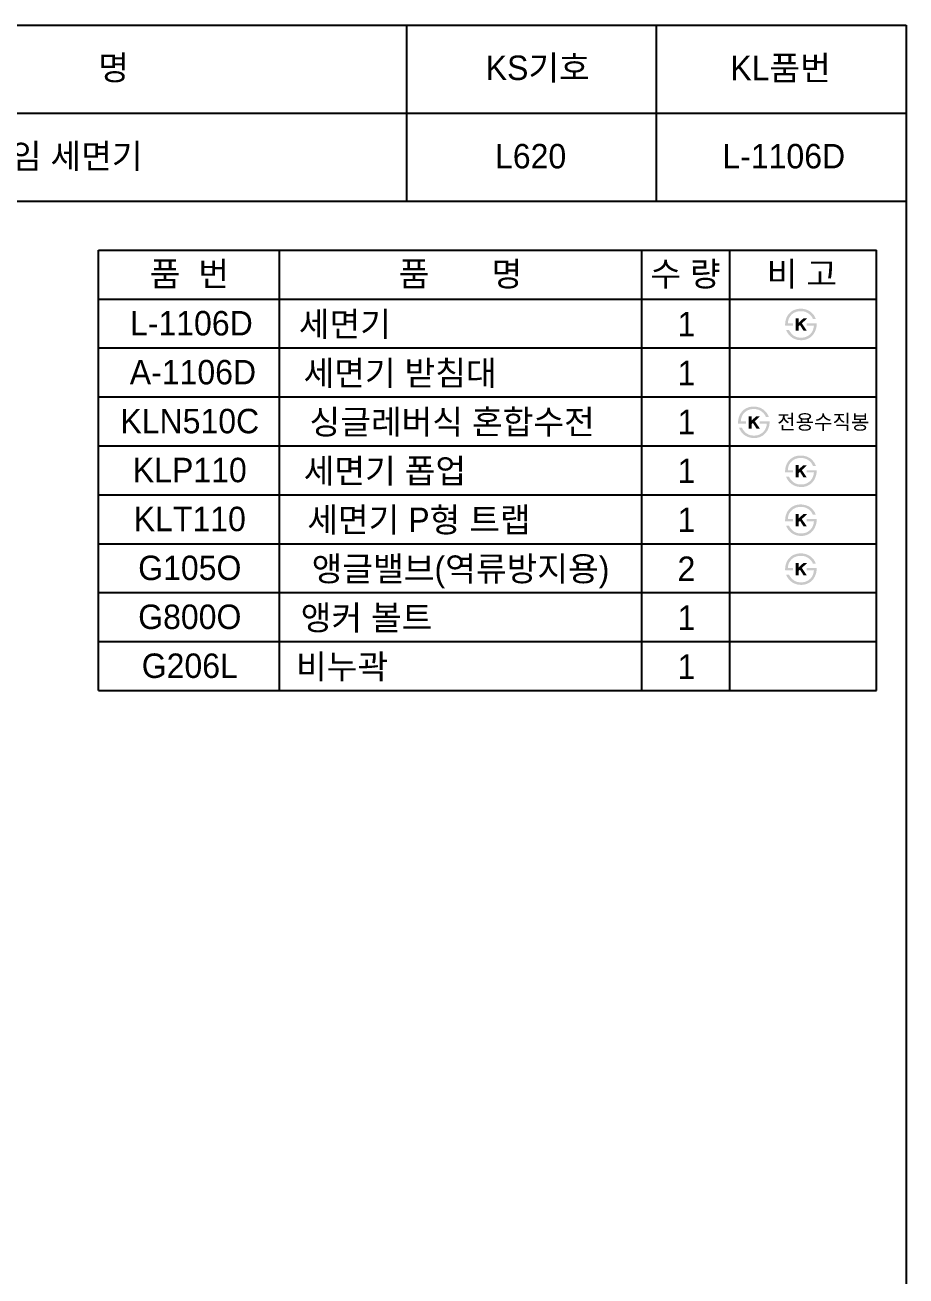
# Model space of a CAD drawing. Header units: millimetres. Extents: x 0 to 5723, y -67 to 2530.
# Drawn here: x 2823 to 3723, y 1252 to 2530 of the extents above; entities that cross this region are included whole.
import ezdxf
from ezdxf.enums import TextEntityAlignment as Align

# ---------------------------------------------------------------- set-up
doc = ezdxf.new("R2010")
doc.units = ezdxf.units.MM
doc.layers.add('TEXT', color=7, linetype='Continuous')
doc.layers.add('도각라인', color=255, linetype='Continuous')
doc.styles.add('타이틀', font='H2GTRM.TTF', dxfattribs={"height": 25})

msp = doc.modelspace()

# ---------------------------------------------------------------- hatches: boundary and pattern name
at = {"layer": 'TEXT'}
for points in [[(3600.1, 2222.8), (3600, 2223.2), (3600, 2223.6), (3600, 2224), (3600, 2224.4), (3600, 2224.8), (3600.1, 2225.2), (3600.1, 2225.6), (3600.1, 2226), (3600.2, 2226.4), (3600.2, 2226.8), (3600.3, 2227.2), (3600.4, 2227.6), (3600.5, 2228), (3600.6, 2228.4), (3600.7, 2228.8), (3600.8, 2229.1), (3600.9, 2229.5), (3601, 2229.9), (3601.2, 2230.3), (3601.3, 2230.6), (3601.5, 2231), (3601.6, 2231.4), (3601.8, 2231.7), (3602, 2232.1), (3602.2, 2232.4), (3602.3, 2232.7), (3602.5, 2233.1), (3602.8, 2233.4), (3603, 2233.7), (3603.2, 2234), (3603.4, 2234.3), (3604, 2234.9), (3604.2, 2235.2), (3604.5, 2235.5), (3604.8, 2235.8), (3605.1, 2236.1), (3605.4, 2236.4), (3605.7, 2236.6), (3606, 2236.9), (3606.3, 2237.1), (3606.6, 2237.4), (3607, 2237.6), (3607.3, 2237.8), (3607.6, 2238), (3608, 2238.2), (3608.4, 2238.4), (3608.7, 2238.6), (3609.1, 2238.7), (3609.5, 2238.9), (3609.9, 2239.1), (3610.4, 2239.2), (3610.8, 2239.4), (3611.2, 2239.5), (3611.7, 2239.6), (3612.1, 2239.7), (3612.6, 2239.8), (3613, 2239.9), (3613.5, 2239.9), (3614, 2240), (3614.4, 2240), (3614.9, 2240.1), (3615.4, 2240.1), (3615.9, 2240.1), (3616.7, 2240.1), (3617, 2240.1), (3617.4, 2240), (3617.8, 2240), (3618.1, 2240), (3618.5, 2239.9), (3618.8, 2239.9), (3619.2, 2239.8), (3619.5, 2239.7), (3619.9, 2239.7), (3620.2, 2239.6), (3620.6, 2239.5), (3620.9, 2239.4), (3621.2, 2239.3), (3621.6, 2239.2), (3621.9, 2239.1), (3622.2, 2239), (3622.5, 2238.9), (3622.8, 2238.7), (3623.1, 2238.6), (3623.4, 2238.5), (3623.7, 2238.3), (3624, 2238.2), (3624.3, 2238), (3624.6, 2237.8), (3624.9, 2237.7), (3625.2, 2237.5), (3625.4, 2237.3), (3625.7, 2237.1), (3626, 2236.9), (3626.3, 2236.7), (3626.7, 2236.4), (3627.1, 2236), (3627.5, 2235.6), (3627.9, 2235.2), (3628.2, 2234.8), (3628.6, 2234.4), (3628.9, 2234), (3629.3, 2233.6), (3629.6, 2233.1), (3629.9, 2232.6), (3630.2, 2232.2), (3630.5, 2231.7), (3630.7, 2231.1), (3631, 2230.6), (3631.2, 2230.1), (3631.5, 2229.5), (3631.5, 2229.5), (3628.4, 2229.5), (3628.4, 2229.5), (3628.3, 2229.7), (3628.2, 2229.9), (3628.2, 2230.1), (3628.1, 2230.2), (3628, 2230.4), (3627.9, 2230.6), (3627.9, 2230.7), (3627.8, 2230.9), (3627.7, 2231.1), (3627.6, 2231.2), (3627.5, 2231.4), (3627.4, 2231.6), (3627.3, 2231.7), (3627.2, 2231.9), (3627.1, 2232.1), (3626.9, 2232.2), (3626.8, 2232.4), (3626.7, 2232.6), (3626.4, 2232.9), (3626.1, 2233.2), (3625.8, 2233.5), (3625.5, 2233.8), (3625.2, 2234.1), (3624.9, 2234.4), (3624.5, 2234.7), (3624.3, 2234.9), (3624, 2235.1), (3623.8, 2235.2), (3623.6, 2235.4), (3623.3, 2235.5), (3623.1, 2235.7), (3622.8, 2235.8), (3622.6, 2236), (3622.4, 2236.1), (3622.1, 2236.2), (3621.9, 2236.4), (3621.6, 2236.5), (3621.4, 2236.6), (3621.1, 2236.7), (3620.8, 2236.8), (3620.6, 2236.9), (3620.3, 2237), (3620.1, 2237), (3619.8, 2237.1), (3619.5, 2237.2), (3619.3, 2237.3), (3619, 2237.3), (3618.7, 2237.4), (3618.4, 2237.4), (3618.2, 2237.5), (3617.9, 2237.5), (3617.6, 2237.5), (3617.3, 2237.6), (3617, 2237.6), (3616.7, 2237.6), (3616.5, 2237.6), (3616.2, 2237.6), (3615.8, 2237.6), (3615.5, 2237.6), (3615.1, 2237.6), (3614.8, 2237.5), (3614.5, 2237.5), (3614.1, 2237.5), (3613.8, 2237.4), (3613.5, 2237.4), (3613.2, 2237.3), (3612.9, 2237.3), (3612.5, 2237.2), (3612.2, 2237.1), (3611.9, 2237), (3611.6, 2237), (3611.3, 2236.9), (3611.1, 2236.8), (3610.8, 2236.7), (3610.5, 2236.5), (3610.2, 2236.4), (3609.9, 2236.3), (3609.6, 2236.2), (3609.4, 2236), (3609.1, 2235.9), (3608.9, 2235.7), (3608.6, 2235.6), (3608.3, 2235.4), (3608.1, 2235.2), (3607.8, 2235), (3607.6, 2234.9), (3607.4, 2234.7), (3607.1, 2234.5), (3606.9, 2234.3), (3606.7, 2234), (3606.4, 2233.8), (3606.2, 2233.6), (3606, 2233.4), (3605.8, 2233.1), (3605.6, 2232.9), (3605.4, 2232.6), (3605.2, 2232.4), (3605, 2232.1), (3604.9, 2231.9), (3604.7, 2231.6), (3604.5, 2231.4), (3604.4, 2231.1), (3604.2, 2230.8), (3604.1, 2230.5), (3604, 2230.3), (3603.8, 2230), (3603.7, 2229.7), (3603.6, 2229.4), (3603.5, 2229.1), (3603.4, 2228.8), (3603.3, 2228.5), (3603.2, 2228.2), (3603.2, 2227.8), (3603.1, 2227.5), (3603, 2227.2), (3603, 2226.9), (3602.9, 2226.5), (3602.9, 2226.2), (3602.9, 2225.8), (3602.8, 2225.5), (3602.8, 2225.1), (3602.8, 2225.1), (3608, 2225.1), (3608, 2225.1), (3608, 2225.1), (3608, 2222.8), (3608, 2222.8), (3608, 2222.8), (3600.1, 2222.8)], [(3632.2, 2225.1), (3632.2, 2224.7), (3632.2, 2224.3), (3632.2, 2223.8), (3632.2, 2223.4), (3632.1, 2223), (3632.1, 2222.5), (3632.1, 2222.1), (3632, 2221.7), (3631.9, 2221.3), (3631.8, 2220.9), (3631.8, 2220.4), (3631.7, 2220), (3631.5, 2219.6), (3631.4, 2219.2), (3631.3, 2218.8), (3631.2, 2218.4), (3631, 2218), (3630.9, 2217.6), (3630.7, 2217.3), (3630.6, 2216.9), (3630.4, 2216.5), (3630.2, 2216.2), (3630, 2215.8), (3629.8, 2215.5), (3629.6, 2215.1), (3629.4, 2214.8), (3629.2, 2214.5), (3629, 2214.2), (3628.7, 2213.8), (3628.5, 2213.5), (3628.2, 2213.2), (3628, 2212.9), (3627.7, 2212.6), (3627.4, 2212.4), (3627.2, 2212.1), (3626.9, 2211.8), (3626.6, 2211.6), (3626.3, 2211.3), (3626, 2211.1), (3625.7, 2210.8), (3625.4, 2210.6), (3625, 2210.4), (3624.7, 2210.2), (3624.4, 2210), (3624, 2209.8), (3623.7, 2209.6), (3623.3, 2209.4), (3623, 2209.3), (3622.6, 2209.1), (3622.3, 2209), (3621.9, 2208.8), (3621.5, 2208.7), (3621.1, 2208.6), (3620.7, 2208.5), (3620.4, 2208.4), (3620, 2208.3), (3619.6, 2208.2), (3619.2, 2208.1), (3618.8, 2208.1), (3618.4, 2208), (3618, 2208), (3617.6, 2208), (3617.2, 2207.9), (3616.8, 2207.9), (3616.1, 2207.9), (3615.5, 2208), (3614.8, 2208), (3614.2, 2208.1), (3613.5, 2208.2), (3613.2, 2208.2), (3612.9, 2208.3), (3612.6, 2208.3), (3612.3, 2208.4), (3612, 2208.5), (3611.7, 2208.6), (3611.4, 2208.6), (3611.2, 2208.7), (3610.9, 2208.8), (3610.6, 2208.9), (3610.3, 2209), (3610, 2209.1), (3609.7, 2209.2), (3609.5, 2209.4), (3609.2, 2209.5), (3608.9, 2209.6), (3608.7, 2209.7), (3608.4, 2209.9), (3608.1, 2210), (3607.9, 2210.2), (3607.6, 2210.3), (3607.1, 2210.7), (3606.8, 2210.8), (3606.6, 2211), (3606.3, 2211.2), (3606.1, 2211.4), (3605.8, 2211.6), (3605.6, 2211.8), (3605.3, 2212), (3605.1, 2212.2), (3604.9, 2212.5), (3604.7, 2212.7), (3604.4, 2212.9), (3604.2, 2213.1), (3604, 2213.4), (3603.8, 2213.6), (3603.6, 2213.9), (3603.4, 2214.1), (3603.2, 2214.4), (3603, 2214.6), (3602.8, 2214.9), (3602.7, 2215.2), (3602.5, 2215.5), (3602.3, 2215.7), (3602.1, 2216), (3602, 2216.3), (3601.8, 2216.6), (3601.7, 2216.9), (3601.5, 2217.2), (3601.2, 2217.8), (3601, 2218.5), (3601, 2218.5), (3603.9, 2218.5), (3603.9, 2218.5), (3604.1, 2218.1), (3604.4, 2217.6), (3604.6, 2217.2), (3604.8, 2216.9), (3605.1, 2216.5), (3605.3, 2216.1), (3605.6, 2215.8), (3605.9, 2215.4), (3606.1, 2215.1), (3606.4, 2214.8), (3606.7, 2214.5), (3607, 2214.2), (3607.3, 2213.9), (3607.6, 2213.6), (3607.9, 2213.3), (3608.2, 2213.1), (3608.4, 2212.9), (3608.6, 2212.7), (3608.9, 2212.6), (3609.1, 2212.4), (3609.3, 2212.3), (3609.6, 2212.1), (3609.8, 2212), (3610.1, 2211.9), (3610.3, 2211.7), (3610.6, 2211.6), (3610.8, 2211.5), (3611.1, 2211.4), (3611.3, 2211.3), (3611.6, 2211.2), (3611.9, 2211.1), (3612.1, 2211), (3612.4, 2211), (3612.7, 2210.9), (3612.9, 2210.8), (3613.2, 2210.8), (3613.5, 2210.7), (3613.8, 2210.7), (3614.1, 2210.6), (3614.4, 2210.6), (3614.7, 2210.6), (3615, 2210.5), (3615.3, 2210.5), (3615.6, 2210.5), (3615.9, 2210.5), (3616.2, 2210.5), (3616.5, 2210.5), (3617.3, 2210.5), (3617.6, 2210.6), (3617.9, 2210.6), (3618.2, 2210.6), (3618.4, 2210.6), (3618.7, 2210.7), (3618.9, 2210.7), (3619.2, 2210.8), (3619.5, 2210.8), (3619.7, 2210.9), (3620, 2210.9), (3620.2, 2211), (3620.5, 2211.1), (3620.7, 2211.2), (3621, 2211.2), (3621.2, 2211.3), (3621.5, 2211.4), (3621.7, 2211.5), (3622, 2211.6), (3622.2, 2211.8), (3622.5, 2211.9), (3622.7, 2212), (3622.9, 2212.1), (3623.2, 2212.3), (3623.4, 2212.4), (3623.6, 2212.6), (3623.9, 2212.7), (3624.1, 2212.9), (3624.3, 2213), (3624.5, 2213.2), (3624.8, 2213.4), (3625, 2213.6), (3625.3, 2213.8), (3625.5, 2214), (3625.8, 2214.3), (3626, 2214.5), (3626.2, 2214.8), (3626.4, 2215), (3626.6, 2215.3), (3626.8, 2215.5), (3627, 2215.8), (3627.2, 2216), (3627.4, 2216.3), (3627.5, 2216.6), (3627.7, 2216.9), (3627.9, 2217.2), (3628, 2217.4), (3628.2, 2217.7), (3628.3, 2218), (3628.4, 2218.3), (3628.5, 2218.7), (3628.6, 2219), (3628.8, 2219.3), (3628.9, 2219.6), (3628.9, 2220), (3629, 2220.3), (3629.1, 2220.6), (3629.2, 2221), (3629.2, 2221.3), (3629.3, 2221.7), (3629.3, 2222.1), (3629.4, 2222.4), (3629.4, 2222.8), (3629.4, 2222.8), (3622, 2222.8), (3622, 2222.8), (3622, 2222.8), (3622, 2225.1), (3622, 2225.1), (3622, 2225.1), (3632.2, 2225.1)], [(3613.8, 2225.8), (3618.6, 2230.2), (3622.5, 2230.2), (3617.1, 2225.2), (3622.1, 2217.7), (3618.8, 2217.7), (3615.2, 2223.4), (3613.8, 2222.2), (3613.8, 2217.7), (3610.9, 2217.7), (3610.9, 2230.3), (3613.8, 2230.3)], [(3552, 2122.8), (3552, 2123.2), (3552, 2123.6), (3552, 2124), (3552, 2124.4), (3552, 2124.8), (3552, 2125.2), (3552, 2125.6), (3552.1, 2126), (3552.1, 2126.4), (3552.2, 2126.8), (3552.2, 2127.2), (3552.3, 2127.6), (3552.4, 2128), (3552.5, 2128.4), (3552.6, 2128.8), (3552.7, 2129.1), (3552.8, 2129.5), (3552.9, 2129.9), (3553.1, 2130.3), (3553.2, 2130.6), (3553.4, 2131), (3553.5, 2131.4), (3553.7, 2131.7), (3553.9, 2132.1), (3554.1, 2132.4), (3554.3, 2132.7), (3554.5, 2133.1), (3554.7, 2133.4), (3554.9, 2133.7), (3555.1, 2134), (3555.4, 2134.3), (3555.9, 2134.9), (3556.2, 2135.2), (3556.4, 2135.5), (3556.7, 2135.8), (3557, 2136.1), (3557.3, 2136.4), (3557.6, 2136.6), (3557.9, 2136.9), (3558.2, 2137.1), (3558.6, 2137.4), (3558.9, 2137.6), (3559.2, 2137.8), (3559.6, 2138), (3559.9, 2138.2), (3560.3, 2138.4), (3560.7, 2138.6), (3561.1, 2138.7), (3561.5, 2138.9), (3561.9, 2139.1), (3562.3, 2139.2), (3562.7, 2139.4), (3563.2, 2139.5), (3563.6, 2139.6), (3564, 2139.7), (3564.5, 2139.8), (3565, 2139.9), (3565.4, 2139.9), (3565.9, 2140), (3566.4, 2140), (3566.8, 2140.1), (3567.3, 2140.1), (3567.8, 2140.1), (3568.6, 2140.1), (3569, 2140.1), (3569.3, 2140), (3569.7, 2140), (3570.1, 2140), (3570.4, 2139.9), (3570.8, 2139.9), (3571.1, 2139.8), (3571.5, 2139.7), (3571.8, 2139.7), (3572.2, 2139.6), (3572.5, 2139.5), (3572.8, 2139.4), (3573.2, 2139.3), (3573.5, 2139.2), (3573.8, 2139.1), (3574.1, 2139), (3574.4, 2138.9), (3574.8, 2138.7), (3575.1, 2138.6), (3575.4, 2138.5), (3575.7, 2138.3), (3576, 2138.2), (3576.3, 2138), (3576.5, 2137.8), (3576.8, 2137.7), (3577.1, 2137.5), (3577.4, 2137.3), (3577.7, 2137.1), (3577.9, 2136.9), (3578.2, 2136.7), (3578.6, 2136.4), (3579, 2136), (3579.4, 2135.6), (3579.8, 2135.2), (3580.2, 2134.8), (3580.5, 2134.4), (3580.9, 2134), (3581.2, 2133.6), (3581.5, 2133.1), (3581.8, 2132.6), (3582.1, 2132.2), (3582.4, 2131.7), (3582.7, 2131.1), (3582.9, 2130.6), (3583.2, 2130.1), (3583.4, 2129.5), (3583.4, 2129.5), (3580.3, 2129.5), (3580.3, 2129.5), (3580.2, 2129.7), (3580.2, 2129.9), (3580.1, 2130.1), (3580, 2130.2), (3580, 2130.4), (3579.9, 2130.6), (3579.8, 2130.7), (3579.7, 2130.9), (3579.6, 2131.1), (3579.5, 2131.2), (3579.4, 2131.4), (3579.3, 2131.6), (3579.2, 2131.7), (3579.1, 2131.9), (3579, 2132.1), (3578.9, 2132.2), (3578.7, 2132.4), (3578.6, 2132.6), (3578.3, 2132.9), (3578.1, 2133.2), (3577.8, 2133.5), (3577.5, 2133.8), (3577.1, 2134.1), (3576.8, 2134.4), (3576.4, 2134.7), (3576.2, 2134.9), (3576, 2135.1), (3575.7, 2135.2), (3575.5, 2135.4), (3575.3, 2135.5), (3575, 2135.7), (3574.8, 2135.8), (3574.5, 2136), (3574.3, 2136.1), (3574, 2136.2), (3573.8, 2136.4), (3573.5, 2136.5), (3573.3, 2136.6), (3573, 2136.7), (3572.8, 2136.8), (3572.5, 2136.9), (3572.2, 2137), (3572, 2137), (3571.7, 2137.1), (3571.5, 2137.2), (3571.2, 2137.3), (3570.9, 2137.3), (3570.6, 2137.4), (3570.4, 2137.4), (3570.1, 2137.5), (3569.8, 2137.5), (3569.5, 2137.5), (3569.2, 2137.6), (3569, 2137.6), (3568.7, 2137.6), (3568.4, 2137.6), (3568.1, 2137.6), (3567.8, 2137.6), (3567.4, 2137.6), (3567.1, 2137.6), (3566.7, 2137.5), (3566.4, 2137.5), (3566.1, 2137.5), (3565.7, 2137.4), (3565.4, 2137.4), (3565.1, 2137.3), (3564.8, 2137.3), (3564.5, 2137.2), (3564.2, 2137.1), (3563.9, 2137), (3563.6, 2137), (3563.3, 2136.9), (3563, 2136.8), (3562.7, 2136.7), (3562.4, 2136.5), (3562.1, 2136.4), (3561.9, 2136.3), (3561.6, 2136.2), (3561.3, 2136), (3561, 2135.9), (3560.8, 2135.7), (3560.5, 2135.6), (3560.3, 2135.4), (3560, 2135.2), (3559.8, 2135), (3559.5, 2134.9), (3559.3, 2134.7), (3559.1, 2134.5), (3558.8, 2134.3), (3558.6, 2134), (3558.4, 2133.8), (3558.1, 2133.6), (3557.9, 2133.4), (3557.7, 2133.1), (3557.5, 2132.9), (3557.3, 2132.6), (3557.1, 2132.4), (3557, 2132.1), (3556.8, 2131.9), (3556.6, 2131.6), (3556.5, 2131.4), (3556.3, 2131.1), (3556.2, 2130.8), (3556, 2130.5), (3555.9, 2130.3), (3555.8, 2130), (3555.7, 2129.7), (3555.6, 2129.4), (3555.5, 2129.1), (3555.4, 2128.8), (3555.3, 2128.5), (3555.2, 2128.2), (3555.1, 2127.8), (3555, 2127.5), (3555, 2127.2), (3554.9, 2126.9), (3554.9, 2126.5), (3554.8, 2126.2), (3554.8, 2125.8), (3554.8, 2125.5), (3554.7, 2125.1), (3554.7, 2125.1), (3559.9, 2125.1), (3559.9, 2125.1), (3559.9, 2125.1), (3559.9, 2122.8), (3559.9, 2122.8), (3559.9, 2122.8), (3552, 2122.8)], [(3584.2, 2125.1), (3584.2, 2124.7), (3584.2, 2124.3), (3584.1, 2123.8), (3584.1, 2123.4), (3584.1, 2123), (3584, 2122.5), (3584, 2122.1), (3583.9, 2121.7), (3583.9, 2121.3), (3583.8, 2120.9), (3583.7, 2120.4), (3583.6, 2120), (3583.5, 2119.6), (3583.4, 2119.2), (3583.2, 2118.8), (3583.1, 2118.4), (3583, 2118), (3582.8, 2117.6), (3582.7, 2117.3), (3582.5, 2116.9), (3582.3, 2116.5), (3582.1, 2116.2), (3582, 2115.8), (3581.8, 2115.5), (3581.6, 2115.1), (3581.3, 2114.8), (3581.1, 2114.5), (3580.9, 2114.2), (3580.7, 2113.8), (3580.4, 2113.5), (3580.2, 2113.2), (3579.9, 2112.9), (3579.6, 2112.6), (3579.4, 2112.4), (3579.1, 2112.1), (3578.8, 2111.8), (3578.5, 2111.6), (3578.2, 2111.3), (3577.9, 2111.1), (3577.6, 2110.8), (3577.3, 2110.6), (3577, 2110.4), (3576.6, 2110.2), (3576.3, 2110), (3576, 2109.8), (3575.6, 2109.6), (3575.3, 2109.4), (3574.9, 2109.3), (3574.6, 2109.1), (3574.2, 2109), (3573.8, 2108.8), (3573.4, 2108.7), (3573.1, 2108.6), (3572.7, 2108.5), (3572.3, 2108.4), (3571.9, 2108.3), (3571.5, 2108.2), (3571.1, 2108.1), (3570.7, 2108.1), (3570.3, 2108), (3569.9, 2108), (3569.5, 2108), (3569.1, 2107.9), (3568.7, 2107.9), (3568, 2107.9), (3567.4, 2108), (3566.7, 2108), (3566.1, 2108.1), (3565.5, 2108.2), (3565.2, 2108.2), (3564.9, 2108.3), (3564.6, 2108.3), (3564.3, 2108.4), (3564, 2108.5), (3563.7, 2108.6), (3563.4, 2108.6), (3563.1, 2108.7), (3562.8, 2108.8), (3562.5, 2108.9), (3562.2, 2109), (3562, 2109.1), (3561.7, 2109.2), (3561.4, 2109.4), (3561.1, 2109.5), (3560.9, 2109.6), (3560.6, 2109.7), (3560.3, 2109.9), (3560.1, 2110), (3559.8, 2110.2), (3559.5, 2110.3), (3559, 2110.7), (3558.8, 2110.8), (3558.5, 2111), (3558.2, 2111.2), (3558, 2111.4), (3557.8, 2111.6), (3557.5, 2111.8), (3557.3, 2112), (3557, 2112.2), (3556.8, 2112.5), (3556.6, 2112.7), (3556.4, 2112.9), (3556.2, 2113.1), (3555.9, 2113.4), (3555.7, 2113.6), (3555.5, 2113.9), (3555.3, 2114.1), (3555.1, 2114.4), (3555, 2114.6), (3554.8, 2114.9), (3554.6, 2115.2), (3554.4, 2115.5), (3554.2, 2115.7), (3554.1, 2116), (3553.9, 2116.3), (3553.7, 2116.6), (3553.6, 2116.9), (3553.4, 2117.2), (3553.2, 2117.8), (3552.9, 2118.5), (3552.9, 2118.5), (3555.8, 2118.5), (3555.8, 2118.5), (3556.1, 2118.1), (3556.3, 2117.6), (3556.5, 2117.2), (3556.8, 2116.9), (3557, 2116.5), (3557.3, 2116.1), (3557.5, 2115.8), (3557.8, 2115.4), (3558.1, 2115.1), (3558.3, 2114.8), (3558.6, 2114.5), (3558.9, 2114.2), (3559.2, 2113.9), (3559.5, 2113.6), (3559.8, 2113.3), (3560.1, 2113.1), (3560.3, 2112.9), (3560.6, 2112.7), (3560.8, 2112.6), (3561, 2112.4), (3561.3, 2112.3), (3561.5, 2112.1), (3561.7, 2112), (3562, 2111.9), (3562.2, 2111.7), (3562.5, 2111.6), (3562.7, 2111.5), (3563, 2111.4), (3563.3, 2111.3), (3563.5, 2111.2), (3563.8, 2111.1), (3564.1, 2111), (3564.3, 2111), (3564.6, 2110.9), (3564.9, 2110.8), (3565.2, 2110.8), (3565.4, 2110.7), (3565.7, 2110.7), (3566, 2110.6), (3566.3, 2110.6), (3566.6, 2110.6), (3566.9, 2110.5), (3567.2, 2110.5), (3567.5, 2110.5), (3567.8, 2110.5), (3568.1, 2110.5), (3568.4, 2110.5), (3569.3, 2110.5), (3569.5, 2110.6), (3569.8, 2110.6), (3570.1, 2110.6), (3570.4, 2110.6), (3570.6, 2110.7), (3570.9, 2110.7), (3571.1, 2110.8), (3571.4, 2110.8), (3571.7, 2110.9), (3571.9, 2110.9), (3572.2, 2111), (3572.4, 2111.1), (3572.7, 2111.2), (3572.9, 2111.2), (3573.2, 2111.3), (3573.4, 2111.4), (3573.7, 2111.5), (3573.9, 2111.6), (3574.2, 2111.8), (3574.4, 2111.9), (3574.6, 2112), (3574.9, 2112.1), (3575.1, 2112.3), (3575.3, 2112.4), (3575.6, 2112.6), (3575.8, 2112.7), (3576, 2112.9), (3576.3, 2113), (3576.5, 2113.2), (3576.7, 2113.4), (3577, 2113.6), (3577.2, 2113.8), (3577.5, 2114), (3577.7, 2114.3), (3577.9, 2114.5), (3578.1, 2114.8), (3578.3, 2115), (3578.6, 2115.3), (3578.8, 2115.5), (3578.9, 2115.8), (3579.1, 2116), (3579.3, 2116.3), (3579.5, 2116.6), (3579.6, 2116.9), (3579.8, 2117.2), (3579.9, 2117.4), (3580.1, 2117.7), (3580.2, 2118), (3580.3, 2118.3), (3580.5, 2118.7), (3580.6, 2119), (3580.7, 2119.3), (3580.8, 2119.6), (3580.9, 2120), (3581, 2120.3), (3581, 2120.6), (3581.1, 2121), (3581.2, 2121.3), (3581.2, 2121.7), (3581.3, 2122.1), (3581.3, 2122.4), (3581.3, 2122.8), (3581.3, 2122.8), (3573.9, 2122.8), (3573.9, 2122.8), (3573.9, 2122.8), (3573.9, 2125.1), (3573.9, 2125.1), (3573.9, 2125.1), (3584.1, 2125.1)], [(3565.7, 2125.8), (3570.5, 2130.2), (3574.4, 2130.2), (3569, 2125.2), (3574.1, 2117.7), (3570.7, 2117.7), (3567.1, 2123.4), (3565.7, 2122.2), (3565.7, 2117.7), (3562.8, 2117.7), (3562.8, 2130.3), (3565.7, 2130.3)], [(3600.1, 2072.8), (3600, 2073.2), (3600, 2073.6), (3600, 2074), (3600, 2074.4), (3600, 2074.8), (3600.1, 2075.2), (3600.1, 2075.6), (3600.1, 2076), (3600.2, 2076.4), (3600.2, 2076.8), (3600.3, 2077.2), (3600.4, 2077.6), (3600.5, 2078), (3600.6, 2078.4), (3600.7, 2078.8), (3600.8, 2079.1), (3600.9, 2079.5), (3601, 2079.9), (3601.2, 2080.3), (3601.3, 2080.6), (3601.5, 2081), (3601.6, 2081.4), (3601.8, 2081.7), (3602, 2082.1), (3602.2, 2082.4), (3602.3, 2082.7), (3602.5, 2083.1), (3602.8, 2083.4), (3603, 2083.7), (3603.2, 2084), (3603.4, 2084.3), (3604, 2084.9), (3604.2, 2085.2), (3604.5, 2085.5), (3604.8, 2085.8), (3605.1, 2086.1), (3605.4, 2086.4), (3605.7, 2086.6), (3606, 2086.9), (3606.3, 2087.1), (3606.6, 2087.4), (3607, 2087.6), (3607.3, 2087.8), (3607.6, 2088), (3608, 2088.2), (3608.4, 2088.4), (3608.7, 2088.6), (3609.1, 2088.7), (3609.5, 2088.9), (3609.9, 2089.1), (3610.4, 2089.2), (3610.8, 2089.4), (3611.2, 2089.5), (3611.7, 2089.6), (3612.1, 2089.7), (3612.6, 2089.8), (3613, 2089.9), (3613.5, 2089.9), (3614, 2090), (3614.4, 2090), (3614.9, 2090.1), (3615.4, 2090.1), (3615.9, 2090.1), (3616.7, 2090.1), (3617, 2090.1), (3617.4, 2090), (3617.8, 2090), (3618.1, 2090), (3618.5, 2089.9), (3618.8, 2089.9), (3619.2, 2089.8), (3619.5, 2089.7), (3619.9, 2089.7), (3620.2, 2089.6), (3620.6, 2089.5), (3620.9, 2089.4), (3621.2, 2089.3), (3621.6, 2089.2), (3621.9, 2089.1), (3622.2, 2089), (3622.5, 2088.9), (3622.8, 2088.7), (3623.1, 2088.6), (3623.4, 2088.5), (3623.7, 2088.3), (3624, 2088.2), (3624.3, 2088), (3624.6, 2087.8), (3624.9, 2087.7), (3625.2, 2087.5), (3625.4, 2087.3), (3625.7, 2087.1), (3626, 2086.9), (3626.3, 2086.7), (3626.7, 2086.4), (3627.1, 2086), (3627.5, 2085.6), (3627.9, 2085.2), (3628.2, 2084.8), (3628.6, 2084.4), (3628.9, 2084), (3629.3, 2083.6), (3629.6, 2083.1), (3629.9, 2082.6), (3630.2, 2082.2), (3630.5, 2081.7), (3630.7, 2081.1), (3631, 2080.6), (3631.2, 2080.1), (3631.5, 2079.5), (3631.5, 2079.5), (3628.4, 2079.5), (3628.4, 2079.5), (3628.3, 2079.7), (3628.2, 2079.9), (3628.2, 2080.1), (3628.1, 2080.2), (3628, 2080.4), (3627.9, 2080.6), (3627.9, 2080.7), (3627.8, 2080.9), (3627.7, 2081.1), (3627.6, 2081.2), (3627.5, 2081.4), (3627.4, 2081.6), (3627.3, 2081.7), (3627.2, 2081.9), (3627.1, 2082.1), (3626.9, 2082.2), (3626.8, 2082.4), (3626.7, 2082.6), (3626.4, 2082.9), (3626.1, 2083.2), (3625.8, 2083.5), (3625.5, 2083.8), (3625.2, 2084.1), (3624.9, 2084.4), (3624.5, 2084.7), (3624.3, 2084.9), (3624, 2085.1), (3623.8, 2085.2), (3623.6, 2085.4), (3623.3, 2085.5), (3623.1, 2085.7), (3622.8, 2085.8), (3622.6, 2086), (3622.4, 2086.1), (3622.1, 2086.2), (3621.9, 2086.4), (3621.6, 2086.5), (3621.4, 2086.6), (3621.1, 2086.7), (3620.8, 2086.8), (3620.6, 2086.9), (3620.3, 2087), (3620.1, 2087), (3619.8, 2087.1), (3619.5, 2087.2), (3619.3, 2087.3), (3619, 2087.3), (3618.7, 2087.4), (3618.4, 2087.4), (3618.2, 2087.5), (3617.9, 2087.5), (3617.6, 2087.5), (3617.3, 2087.6), (3617, 2087.6), (3616.7, 2087.6), (3616.5, 2087.6), (3616.2, 2087.6), (3615.8, 2087.6), (3615.5, 2087.6), (3615.1, 2087.6), (3614.8, 2087.5), (3614.5, 2087.5), (3614.1, 2087.5), (3613.8, 2087.4), (3613.5, 2087.4), (3613.2, 2087.3), (3612.9, 2087.3), (3612.5, 2087.2), (3612.2, 2087.1), (3611.9, 2087), (3611.6, 2087), (3611.3, 2086.9), (3611.1, 2086.8), (3610.8, 2086.7), (3610.5, 2086.5), (3610.2, 2086.4), (3609.9, 2086.3), (3609.6, 2086.2), (3609.4, 2086), (3609.1, 2085.9), (3608.9, 2085.7), (3608.6, 2085.6), (3608.3, 2085.4), (3608.1, 2085.2), (3607.8, 2085), (3607.6, 2084.9), (3607.4, 2084.7), (3607.1, 2084.5), (3606.9, 2084.3), (3606.7, 2084), (3606.4, 2083.8), (3606.2, 2083.6), (3606, 2083.4), (3605.8, 2083.1), (3605.6, 2082.9), (3605.4, 2082.6), (3605.2, 2082.4), (3605, 2082.1), (3604.9, 2081.9), (3604.7, 2081.6), (3604.5, 2081.4), (3604.4, 2081.1), (3604.2, 2080.8), (3604.1, 2080.5), (3604, 2080.3), (3603.8, 2080), (3603.7, 2079.7), (3603.6, 2079.4), (3603.5, 2079.1), (3603.4, 2078.8), (3603.3, 2078.5), (3603.2, 2078.2), (3603.2, 2077.8), (3603.1, 2077.5), (3603, 2077.2), (3603, 2076.9), (3602.9, 2076.5), (3602.9, 2076.2), (3602.9, 2075.8), (3602.8, 2075.5), (3602.8, 2075.1), (3602.8, 2075.1), (3608, 2075.1), (3608, 2075.1), (3608, 2075.1), (3608, 2072.8), (3608, 2072.8), (3608, 2072.8), (3600.1, 2072.8)], [(3632.2, 2075.1), (3632.2, 2074.7), (3632.2, 2074.3), (3632.2, 2073.8), (3632.2, 2073.4), (3632.1, 2073), (3632.1, 2072.5), (3632.1, 2072.1), (3632, 2071.7), (3631.9, 2071.3), (3631.8, 2070.9), (3631.8, 2070.4), (3631.7, 2070), (3631.5, 2069.6), (3631.4, 2069.2), (3631.3, 2068.8), (3631.2, 2068.4), (3631, 2068), (3630.9, 2067.6), (3630.7, 2067.3), (3630.6, 2066.9), (3630.4, 2066.5), (3630.2, 2066.2), (3630, 2065.8), (3629.8, 2065.5), (3629.6, 2065.1), (3629.4, 2064.8), (3629.2, 2064.5), (3629, 2064.2), (3628.7, 2063.8), (3628.5, 2063.5), (3628.2, 2063.2), (3628, 2062.9), (3627.7, 2062.6), (3627.4, 2062.4), (3627.2, 2062.1), (3626.9, 2061.8), (3626.6, 2061.6), (3626.3, 2061.3), (3626, 2061.1), (3625.7, 2060.8), (3625.4, 2060.6), (3625, 2060.4), (3624.7, 2060.2), (3624.4, 2060), (3624, 2059.8), (3623.7, 2059.6), (3623.3, 2059.4), (3623, 2059.3), (3622.6, 2059.1), (3622.3, 2059), (3621.9, 2058.8), (3621.5, 2058.7), (3621.1, 2058.6), (3620.7, 2058.5), (3620.4, 2058.4), (3620, 2058.3), (3619.6, 2058.2), (3619.2, 2058.1), (3618.8, 2058.1), (3618.4, 2058), (3618, 2058), (3617.6, 2058), (3617.2, 2057.9), (3616.8, 2057.9), (3616.1, 2057.9), (3615.5, 2058), (3614.8, 2058), (3614.2, 2058.1), (3613.5, 2058.2), (3613.2, 2058.2), (3612.9, 2058.3), (3612.6, 2058.3), (3612.3, 2058.4), (3612, 2058.5), (3611.7, 2058.6), (3611.4, 2058.6), (3611.2, 2058.7), (3610.9, 2058.8), (3610.6, 2058.9), (3610.3, 2059), (3610, 2059.1), (3609.7, 2059.2), (3609.5, 2059.4), (3609.2, 2059.5), (3608.9, 2059.6), (3608.7, 2059.7), (3608.4, 2059.9), (3608.1, 2060), (3607.9, 2060.2), (3607.6, 2060.3), (3607.1, 2060.7), (3606.8, 2060.8), (3606.6, 2061), (3606.3, 2061.2), (3606.1, 2061.4), (3605.8, 2061.6), (3605.6, 2061.8), (3605.3, 2062), (3605.1, 2062.2), (3604.9, 2062.5), (3604.7, 2062.7), (3604.4, 2062.9), (3604.2, 2063.1), (3604, 2063.4), (3603.8, 2063.6), (3603.6, 2063.9), (3603.4, 2064.1), (3603.2, 2064.4), (3603, 2064.6), (3602.8, 2064.9), (3602.7, 2065.2), (3602.5, 2065.5), (3602.3, 2065.7), (3602.1, 2066), (3602, 2066.3), (3601.8, 2066.6), (3601.7, 2066.9), (3601.5, 2067.2), (3601.2, 2067.8), (3601, 2068.5), (3601, 2068.5), (3603.9, 2068.5), (3603.9, 2068.5), (3604.1, 2068.1), (3604.4, 2067.6), (3604.6, 2067.2), (3604.8, 2066.9), (3605.1, 2066.5), (3605.3, 2066.1), (3605.6, 2065.8), (3605.9, 2065.4), (3606.1, 2065.1), (3606.4, 2064.8), (3606.7, 2064.5), (3607, 2064.2), (3607.3, 2063.9), (3607.6, 2063.6), (3607.9, 2063.3), (3608.2, 2063.1), (3608.4, 2062.9), (3608.6, 2062.7), (3608.9, 2062.6), (3609.1, 2062.4), (3609.3, 2062.3), (3609.6, 2062.1), (3609.8, 2062), (3610.1, 2061.9), (3610.3, 2061.7), (3610.6, 2061.6), (3610.8, 2061.5), (3611.1, 2061.4), (3611.3, 2061.3), (3611.6, 2061.2), (3611.9, 2061.1), (3612.1, 2061), (3612.4, 2061), (3612.7, 2060.9), (3612.9, 2060.8), (3613.2, 2060.8), (3613.5, 2060.7), (3613.8, 2060.7), (3614.1, 2060.6), (3614.4, 2060.6), (3614.7, 2060.6), (3615, 2060.5), (3615.3, 2060.5), (3615.6, 2060.5), (3615.9, 2060.5), (3616.2, 2060.5), (3616.5, 2060.5), (3617.3, 2060.5), (3617.6, 2060.6), (3617.9, 2060.6), (3618.2, 2060.6), (3618.4, 2060.6), (3618.7, 2060.7), (3618.9, 2060.7), (3619.2, 2060.8), (3619.5, 2060.8), (3619.7, 2060.9), (3620, 2060.9), (3620.2, 2061), (3620.5, 2061.1), (3620.7, 2061.2), (3621, 2061.2), (3621.2, 2061.3), (3621.5, 2061.4), (3621.7, 2061.5), (3622, 2061.6), (3622.2, 2061.8), (3622.5, 2061.9), (3622.7, 2062), (3622.9, 2062.1), (3623.2, 2062.3), (3623.4, 2062.4), (3623.6, 2062.6), (3623.9, 2062.7), (3624.1, 2062.9), (3624.3, 2063), (3624.5, 2063.2), (3624.8, 2063.4), (3625, 2063.6), (3625.3, 2063.8), (3625.5, 2064), (3625.8, 2064.3), (3626, 2064.5), (3626.2, 2064.8), (3626.4, 2065), (3626.6, 2065.3), (3626.8, 2065.5), (3627, 2065.8), (3627.2, 2066), (3627.4, 2066.3), (3627.5, 2066.6), (3627.7, 2066.9), (3627.9, 2067.2), (3628, 2067.4), (3628.2, 2067.7), (3628.3, 2068), (3628.4, 2068.3), (3628.5, 2068.7), (3628.6, 2069), (3628.8, 2069.3), (3628.9, 2069.6), (3628.9, 2070), (3629, 2070.3), (3629.1, 2070.6), (3629.2, 2071), (3629.2, 2071.3), (3629.3, 2071.7), (3629.3, 2072.1), (3629.4, 2072.4), (3629.4, 2072.8), (3629.4, 2072.8), (3622, 2072.8), (3622, 2072.8), (3622, 2072.8), (3622, 2075.1), (3622, 2075.1), (3622, 2075.1), (3632.2, 2075.1)], [(3613.8, 2075.8), (3618.6, 2080.2), (3622.5, 2080.2), (3617.1, 2075.2), (3622.1, 2067.7), (3618.8, 2067.7), (3615.2, 2073.4), (3613.8, 2072.2), (3613.8, 2067.7), (3610.9, 2067.7), (3610.9, 2080.3), (3613.8, 2080.3)], [(3600.1, 2022.8), (3600, 2023.2), (3600, 2023.6), (3600, 2024), (3600, 2024.4), (3600, 2024.8), (3600.1, 2025.2), (3600.1, 2025.6), (3600.1, 2026), (3600.2, 2026.4), (3600.2, 2026.8), (3600.3, 2027.2), (3600.4, 2027.6), (3600.5, 2028), (3600.6, 2028.4), (3600.7, 2028.8), (3600.8, 2029.1), (3600.9, 2029.5), (3601, 2029.9), (3601.2, 2030.3), (3601.3, 2030.6), (3601.5, 2031), (3601.6, 2031.4), (3601.8, 2031.7), (3602, 2032.1), (3602.2, 2032.4), (3602.3, 2032.7), (3602.5, 2033.1), (3602.8, 2033.4), (3603, 2033.7), (3603.2, 2034), (3603.4, 2034.3), (3604, 2034.9), (3604.2, 2035.2), (3604.5, 2035.5), (3604.8, 2035.8), (3605.1, 2036.1), (3605.4, 2036.4), (3605.7, 2036.6), (3606, 2036.9), (3606.3, 2037.1), (3606.6, 2037.4), (3607, 2037.6), (3607.3, 2037.8), (3607.6, 2038), (3608, 2038.2), (3608.4, 2038.4), (3608.7, 2038.6), (3609.1, 2038.7), (3609.5, 2038.9), (3609.9, 2039.1), (3610.4, 2039.2), (3610.8, 2039.4), (3611.2, 2039.5), (3611.7, 2039.6), (3612.1, 2039.7), (3612.6, 2039.8), (3613, 2039.9), (3613.5, 2039.9), (3614, 2040), (3614.4, 2040), (3614.9, 2040.1), (3615.4, 2040.1), (3615.9, 2040.1), (3616.7, 2040.1), (3617, 2040.1), (3617.4, 2040), (3617.8, 2040), (3618.1, 2040), (3618.5, 2039.9), (3618.8, 2039.9), (3619.2, 2039.8), (3619.5, 2039.7), (3619.9, 2039.7), (3620.2, 2039.6), (3620.6, 2039.5), (3620.9, 2039.4), (3621.2, 2039.3), (3621.6, 2039.2), (3621.9, 2039.1), (3622.2, 2039), (3622.5, 2038.9), (3622.8, 2038.7), (3623.1, 2038.6), (3623.4, 2038.5), (3623.7, 2038.3), (3624, 2038.2), (3624.3, 2038), (3624.6, 2037.8), (3624.9, 2037.7), (3625.2, 2037.5), (3625.4, 2037.3), (3625.7, 2037.1), (3626, 2036.9), (3626.3, 2036.7), (3626.7, 2036.4), (3627.1, 2036), (3627.5, 2035.6), (3627.9, 2035.2), (3628.2, 2034.8), (3628.6, 2034.4), (3628.9, 2034), (3629.3, 2033.6), (3629.6, 2033.1), (3629.9, 2032.6), (3630.2, 2032.2), (3630.5, 2031.7), (3630.7, 2031.1), (3631, 2030.6), (3631.2, 2030.1), (3631.5, 2029.5), (3631.5, 2029.5), (3628.4, 2029.5), (3628.4, 2029.5), (3628.3, 2029.7), (3628.2, 2029.9), (3628.2, 2030.1), (3628.1, 2030.2), (3628, 2030.4), (3627.9, 2030.6), (3627.9, 2030.7), (3627.8, 2030.9), (3627.7, 2031.1), (3627.6, 2031.2), (3627.5, 2031.4), (3627.4, 2031.6), (3627.3, 2031.7), (3627.2, 2031.9), (3627.1, 2032.1), (3626.9, 2032.2), (3626.8, 2032.4), (3626.7, 2032.6), (3626.4, 2032.9), (3626.1, 2033.2), (3625.8, 2033.5), (3625.5, 2033.8), (3625.2, 2034.1), (3624.9, 2034.4), (3624.5, 2034.7), (3624.3, 2034.9), (3624, 2035.1), (3623.8, 2035.2), (3623.6, 2035.4), (3623.3, 2035.5), (3623.1, 2035.7), (3622.8, 2035.8), (3622.6, 2036), (3622.4, 2036.1), (3622.1, 2036.2), (3621.9, 2036.4), (3621.6, 2036.5), (3621.4, 2036.6), (3621.1, 2036.7), (3620.8, 2036.8), (3620.6, 2036.9), (3620.3, 2037), (3620.1, 2037), (3619.8, 2037.1), (3619.5, 2037.2), (3619.3, 2037.3), (3619, 2037.3), (3618.7, 2037.4), (3618.4, 2037.4), (3618.2, 2037.5), (3617.9, 2037.5), (3617.6, 2037.5), (3617.3, 2037.6), (3617, 2037.6), (3616.7, 2037.6), (3616.5, 2037.6), (3616.2, 2037.6), (3615.8, 2037.6), (3615.5, 2037.6), (3615.1, 2037.6), (3614.8, 2037.5), (3614.5, 2037.5), (3614.1, 2037.5), (3613.8, 2037.4), (3613.5, 2037.4), (3613.2, 2037.3), (3612.9, 2037.3), (3612.5, 2037.2), (3612.2, 2037.1), (3611.9, 2037), (3611.6, 2037), (3611.3, 2036.9), (3611.1, 2036.8), (3610.8, 2036.7), (3610.5, 2036.5), (3610.2, 2036.4), (3609.9, 2036.3), (3609.6, 2036.2), (3609.4, 2036), (3609.1, 2035.9), (3608.9, 2035.7), (3608.6, 2035.6), (3608.3, 2035.4), (3608.1, 2035.2), (3607.8, 2035), (3607.6, 2034.9), (3607.4, 2034.7), (3607.1, 2034.5), (3606.9, 2034.3), (3606.7, 2034), (3606.4, 2033.8), (3606.2, 2033.6), (3606, 2033.4), (3605.8, 2033.1), (3605.6, 2032.9), (3605.4, 2032.6), (3605.2, 2032.4), (3605, 2032.1), (3604.9, 2031.9), (3604.7, 2031.6), (3604.5, 2031.4), (3604.4, 2031.1), (3604.2, 2030.8), (3604.1, 2030.5), (3604, 2030.3), (3603.8, 2030), (3603.7, 2029.7), (3603.6, 2029.4), (3603.5, 2029.1), (3603.4, 2028.8), (3603.3, 2028.5), (3603.2, 2028.2), (3603.2, 2027.8), (3603.1, 2027.5), (3603, 2027.2), (3603, 2026.9), (3602.9, 2026.5), (3602.9, 2026.2), (3602.9, 2025.8), (3602.8, 2025.5), (3602.8, 2025.1), (3602.8, 2025.1), (3608, 2025.1), (3608, 2025.1), (3608, 2025.1), (3608, 2022.8), (3608, 2022.8), (3608, 2022.8), (3600.1, 2022.8)], [(3632.2, 2025.1), (3632.2, 2024.7), (3632.2, 2024.3), (3632.2, 2023.8), (3632.2, 2023.4), (3632.1, 2023), (3632.1, 2022.5), (3632.1, 2022.1), (3632, 2021.7), (3631.9, 2021.3), (3631.8, 2020.9), (3631.8, 2020.4), (3631.7, 2020), (3631.5, 2019.6), (3631.4, 2019.2), (3631.3, 2018.8), (3631.2, 2018.4), (3631, 2018), (3630.9, 2017.6), (3630.7, 2017.3), (3630.6, 2016.9), (3630.4, 2016.5), (3630.2, 2016.2), (3630, 2015.8), (3629.8, 2015.5), (3629.6, 2015.1), (3629.4, 2014.8), (3629.2, 2014.5), (3629, 2014.2), (3628.7, 2013.8), (3628.5, 2013.5), (3628.2, 2013.2), (3628, 2012.9), (3627.7, 2012.6), (3627.4, 2012.4), (3627.2, 2012.1), (3626.9, 2011.8), (3626.6, 2011.6), (3626.3, 2011.3), (3626, 2011.1), (3625.7, 2010.8), (3625.4, 2010.6), (3625, 2010.4), (3624.7, 2010.2), (3624.4, 2010), (3624, 2009.8), (3623.7, 2009.6), (3623.3, 2009.4), (3623, 2009.3), (3622.6, 2009.1), (3622.3, 2009), (3621.9, 2008.8), (3621.5, 2008.7), (3621.1, 2008.6), (3620.7, 2008.5), (3620.4, 2008.4), (3620, 2008.3), (3619.6, 2008.2), (3619.2, 2008.1), (3618.8, 2008.1), (3618.4, 2008), (3618, 2008), (3617.6, 2008), (3617.2, 2007.9), (3616.8, 2007.9), (3616.1, 2007.9), (3615.5, 2008), (3614.8, 2008), (3614.2, 2008.1), (3613.5, 2008.2), (3613.2, 2008.2), (3612.9, 2008.3), (3612.6, 2008.3), (3612.3, 2008.4), (3612, 2008.5), (3611.7, 2008.6), (3611.4, 2008.6), (3611.2, 2008.7), (3610.9, 2008.8), (3610.6, 2008.9), (3610.3, 2009), (3610, 2009.1), (3609.7, 2009.2), (3609.5, 2009.4), (3609.2, 2009.5), (3608.9, 2009.6), (3608.7, 2009.7), (3608.4, 2009.9), (3608.1, 2010), (3607.9, 2010.2), (3607.6, 2010.3), (3607.1, 2010.7), (3606.8, 2010.8), (3606.6, 2011), (3606.3, 2011.2), (3606.1, 2011.4), (3605.8, 2011.6), (3605.6, 2011.8), (3605.3, 2012), (3605.1, 2012.2), (3604.9, 2012.5), (3604.7, 2012.7), (3604.4, 2012.9), (3604.2, 2013.1), (3604, 2013.4), (3603.8, 2013.6), (3603.6, 2013.9), (3603.4, 2014.1), (3603.2, 2014.4), (3603, 2014.6), (3602.8, 2014.9), (3602.7, 2015.2), (3602.5, 2015.5), (3602.3, 2015.7), (3602.1, 2016), (3602, 2016.3), (3601.8, 2016.6), (3601.7, 2016.9), (3601.5, 2017.2), (3601.2, 2017.8), (3601, 2018.5), (3601, 2018.5), (3603.9, 2018.5), (3603.9, 2018.5), (3604.1, 2018.1), (3604.4, 2017.6), (3604.6, 2017.2), (3604.8, 2016.9), (3605.1, 2016.5), (3605.3, 2016.1), (3605.6, 2015.8), (3605.9, 2015.4), (3606.1, 2015.1), (3606.4, 2014.8), (3606.7, 2014.5), (3607, 2014.2), (3607.3, 2013.9), (3607.6, 2013.6), (3607.9, 2013.3), (3608.2, 2013.1), (3608.4, 2012.9), (3608.6, 2012.7), (3608.9, 2012.6), (3609.1, 2012.4), (3609.3, 2012.3), (3609.6, 2012.1), (3609.8, 2012), (3610.1, 2011.9), (3610.3, 2011.7), (3610.6, 2011.6), (3610.8, 2011.5), (3611.1, 2011.4), (3611.3, 2011.3), (3611.6, 2011.2), (3611.9, 2011.1), (3612.1, 2011), (3612.4, 2011), (3612.7, 2010.9), (3612.9, 2010.8), (3613.2, 2010.8), (3613.5, 2010.7), (3613.8, 2010.7), (3614.1, 2010.6), (3614.4, 2010.6), (3614.7, 2010.6), (3615, 2010.5), (3615.3, 2010.5), (3615.6, 2010.5), (3615.9, 2010.5), (3616.2, 2010.5), (3616.5, 2010.5), (3617.3, 2010.5), (3617.6, 2010.6), (3617.9, 2010.6), (3618.2, 2010.6), (3618.4, 2010.6), (3618.7, 2010.7), (3618.9, 2010.7), (3619.2, 2010.8), (3619.5, 2010.8), (3619.7, 2010.9), (3620, 2010.9), (3620.2, 2011), (3620.5, 2011.1), (3620.7, 2011.2), (3621, 2011.2), (3621.2, 2011.3), (3621.5, 2011.4), (3621.7, 2011.5), (3622, 2011.6), (3622.2, 2011.8), (3622.5, 2011.9), (3622.7, 2012), (3622.9, 2012.1), (3623.2, 2012.3), (3623.4, 2012.4), (3623.6, 2012.6), (3623.9, 2012.7), (3624.1, 2012.9), (3624.3, 2013), (3624.5, 2013.2), (3624.8, 2013.4), (3625, 2013.6), (3625.3, 2013.8), (3625.5, 2014), (3625.8, 2014.3), (3626, 2014.5), (3626.2, 2014.8), (3626.4, 2015), (3626.6, 2015.3), (3626.8, 2015.5), (3627, 2015.8), (3627.2, 2016), (3627.4, 2016.3), (3627.5, 2016.6), (3627.7, 2016.9), (3627.9, 2017.2), (3628, 2017.4), (3628.2, 2017.7), (3628.3, 2018), (3628.4, 2018.3), (3628.5, 2018.7), (3628.6, 2019), (3628.8, 2019.3), (3628.9, 2019.6), (3628.9, 2020), (3629, 2020.3), (3629.1, 2020.6), (3629.2, 2021), (3629.2, 2021.3), (3629.3, 2021.7), (3629.3, 2022.1), (3629.4, 2022.4), (3629.4, 2022.8), (3629.4, 2022.8), (3622, 2022.8), (3622, 2022.8), (3622, 2022.8), (3622, 2025.1), (3622, 2025.1), (3622, 2025.1), (3632.2, 2025.1)], [(3613.8, 2025.8), (3618.6, 2030.2), (3622.5, 2030.2), (3617.1, 2025.2), (3622.1, 2017.7), (3618.8, 2017.7), (3615.2, 2023.4), (3613.8, 2022.2), (3613.8, 2017.7), (3610.9, 2017.7), (3610.9, 2030.3), (3613.8, 2030.3)], [(3600.1, 1972.8), (3600, 1973.2), (3600, 1973.6), (3600, 1974), (3600, 1974.4), (3600, 1974.8), (3600.1, 1975.2), (3600.1, 1975.6), (3600.1, 1976), (3600.2, 1976.4), (3600.2, 1976.8), (3600.3, 1977.2), (3600.4, 1977.6), (3600.5, 1978), (3600.6, 1978.4), (3600.7, 1978.8), (3600.8, 1979.1), (3600.9, 1979.5), (3601, 1979.9), (3601.2, 1980.3), (3601.3, 1980.6), (3601.5, 1981), (3601.6, 1981.4), (3601.8, 1981.7), (3602, 1982.1), (3602.2, 1982.4), (3602.3, 1982.7), (3602.5, 1983.1), (3602.8, 1983.4), (3603, 1983.7), (3603.2, 1984), (3603.4, 1984.3), (3604, 1984.9), (3604.2, 1985.2), (3604.5, 1985.5), (3604.8, 1985.8), (3605.1, 1986.1), (3605.4, 1986.4), (3605.7, 1986.6), (3606, 1986.9), (3606.3, 1987.1), (3606.6, 1987.4), (3607, 1987.6), (3607.3, 1987.8), (3607.6, 1988), (3608, 1988.2), (3608.4, 1988.4), (3608.7, 1988.6), (3609.1, 1988.7), (3609.5, 1988.9), (3609.9, 1989.1), (3610.4, 1989.2), (3610.8, 1989.4), (3611.2, 1989.5), (3611.7, 1989.6), (3612.1, 1989.7), (3612.6, 1989.8), (3613, 1989.9), (3613.5, 1989.9), (3614, 1990), (3614.4, 1990), (3614.9, 1990.1), (3615.4, 1990.1), (3615.9, 1990.1), (3616.7, 1990.1), (3617, 1990.1), (3617.4, 1990), (3617.8, 1990), (3618.1, 1990), (3618.5, 1989.9), (3618.8, 1989.9), (3619.2, 1989.8), (3619.5, 1989.7), (3619.9, 1989.7), (3620.2, 1989.6), (3620.6, 1989.5), (3620.9, 1989.4), (3621.2, 1989.3), (3621.6, 1989.2), (3621.9, 1989.1), (3622.2, 1989), (3622.5, 1988.9), (3622.8, 1988.7), (3623.1, 1988.6), (3623.4, 1988.5), (3623.7, 1988.3), (3624, 1988.2), (3624.3, 1988), (3624.6, 1987.8), (3624.9, 1987.7), (3625.2, 1987.5), (3625.4, 1987.3), (3625.7, 1987.1), (3626, 1986.9), (3626.3, 1986.7), (3626.7, 1986.4), (3627.1, 1986), (3627.5, 1985.6), (3627.9, 1985.2), (3628.2, 1984.8), (3628.6, 1984.4), (3628.9, 1984), (3629.3, 1983.6), (3629.6, 1983.1), (3629.9, 1982.6), (3630.2, 1982.2), (3630.5, 1981.7), (3630.7, 1981.1), (3631, 1980.6), (3631.2, 1980.1), (3631.5, 1979.5), (3631.5, 1979.5), (3628.4, 1979.5), (3628.4, 1979.5), (3628.3, 1979.7), (3628.2, 1979.9), (3628.2, 1980.1), (3628.1, 1980.2), (3628, 1980.4), (3627.9, 1980.6), (3627.9, 1980.7), (3627.8, 1980.9), (3627.7, 1981.1), (3627.6, 1981.2), (3627.5, 1981.4), (3627.4, 1981.6), (3627.3, 1981.7), (3627.2, 1981.9), (3627.1, 1982.1), (3626.9, 1982.2), (3626.8, 1982.4), (3626.7, 1982.6), (3626.4, 1982.9), (3626.1, 1983.2), (3625.8, 1983.5), (3625.5, 1983.8), (3625.2, 1984.1), (3624.9, 1984.4), (3624.5, 1984.7), (3624.3, 1984.9), (3624, 1985.1), (3623.8, 1985.2), (3623.6, 1985.4), (3623.3, 1985.5), (3623.1, 1985.7), (3622.8, 1985.8), (3622.6, 1986), (3622.4, 1986.1), (3622.1, 1986.2), (3621.9, 1986.4), (3621.6, 1986.5), (3621.4, 1986.6), (3621.1, 1986.7), (3620.8, 1986.8), (3620.6, 1986.9), (3620.3, 1987), (3620.1, 1987), (3619.8, 1987.1), (3619.5, 1987.2), (3619.3, 1987.3), (3619, 1987.3), (3618.7, 1987.4), (3618.4, 1987.4), (3618.2, 1987.5), (3617.9, 1987.5), (3617.6, 1987.5), (3617.3, 1987.6), (3617, 1987.6), (3616.7, 1987.6), (3616.5, 1987.6), (3616.2, 1987.6), (3615.8, 1987.6), (3615.5, 1987.6), (3615.1, 1987.6), (3614.8, 1987.5), (3614.5, 1987.5), (3614.1, 1987.5), (3613.8, 1987.4), (3613.5, 1987.4), (3613.2, 1987.3), (3612.9, 1987.3), (3612.5, 1987.2), (3612.2, 1987.1), (3611.9, 1987), (3611.6, 1987), (3611.3, 1986.9), (3611.1, 1986.8), (3610.8, 1986.7), (3610.5, 1986.5), (3610.2, 1986.4), (3609.9, 1986.3), (3609.6, 1986.2), (3609.4, 1986), (3609.1, 1985.9), (3608.9, 1985.7), (3608.6, 1985.6), (3608.3, 1985.4), (3608.1, 1985.2), (3607.8, 1985), (3607.6, 1984.9), (3607.4, 1984.7), (3607.1, 1984.5), (3606.9, 1984.3), (3606.7, 1984), (3606.4, 1983.8), (3606.2, 1983.6), (3606, 1983.4), (3605.8, 1983.1), (3605.6, 1982.9), (3605.4, 1982.6), (3605.2, 1982.4), (3605, 1982.1), (3604.9, 1981.9), (3604.7, 1981.6), (3604.5, 1981.4), (3604.4, 1981.1), (3604.2, 1980.8), (3604.1, 1980.5), (3604, 1980.3), (3603.8, 1980), (3603.7, 1979.7), (3603.6, 1979.4), (3603.5, 1979.1), (3603.4, 1978.8), (3603.3, 1978.5), (3603.2, 1978.2), (3603.2, 1977.8), (3603.1, 1977.5), (3603, 1977.2), (3603, 1976.9), (3602.9, 1976.5), (3602.9, 1976.2), (3602.9, 1975.8), (3602.8, 1975.5), (3602.8, 1975.1), (3602.8, 1975.1), (3608, 1975.1), (3608, 1975.1), (3608, 1975.1), (3608, 1972.8), (3608, 1972.8), (3608, 1972.8), (3600.1, 1972.8)], [(3632.2, 1975.1), (3632.2, 1974.7), (3632.2, 1974.3), (3632.2, 1973.8), (3632.2, 1973.4), (3632.1, 1973), (3632.1, 1972.5), (3632.1, 1972.1), (3632, 1971.7), (3631.9, 1971.3), (3631.8, 1970.9), (3631.8, 1970.4), (3631.7, 1970), (3631.5, 1969.6), (3631.4, 1969.2), (3631.3, 1968.8), (3631.2, 1968.4), (3631, 1968), (3630.9, 1967.6), (3630.7, 1967.3), (3630.6, 1966.9), (3630.4, 1966.5), (3630.2, 1966.2), (3630, 1965.8), (3629.8, 1965.5), (3629.6, 1965.1), (3629.4, 1964.8), (3629.2, 1964.5), (3629, 1964.2), (3628.7, 1963.8), (3628.5, 1963.5), (3628.2, 1963.2), (3628, 1962.9), (3627.7, 1962.6), (3627.4, 1962.4), (3627.2, 1962.1), (3626.9, 1961.8), (3626.6, 1961.6), (3626.3, 1961.3), (3626, 1961.1), (3625.7, 1960.8), (3625.4, 1960.6), (3625, 1960.4), (3624.7, 1960.2), (3624.4, 1960), (3624, 1959.8), (3623.7, 1959.6), (3623.3, 1959.4), (3623, 1959.3), (3622.6, 1959.1), (3622.3, 1959), (3621.9, 1958.8), (3621.5, 1958.7), (3621.1, 1958.6), (3620.7, 1958.5), (3620.4, 1958.4), (3620, 1958.3), (3619.6, 1958.2), (3619.2, 1958.1), (3618.8, 1958.1), (3618.4, 1958), (3618, 1958), (3617.6, 1958), (3617.2, 1957.9), (3616.8, 1957.9), (3616.1, 1957.9), (3615.5, 1958), (3614.8, 1958), (3614.2, 1958.1), (3613.5, 1958.2), (3613.2, 1958.2), (3612.9, 1958.3), (3612.6, 1958.3), (3612.3, 1958.4), (3612, 1958.5), (3611.7, 1958.6), (3611.4, 1958.6), (3611.2, 1958.7), (3610.9, 1958.8), (3610.6, 1958.9), (3610.3, 1959), (3610, 1959.1), (3609.7, 1959.2), (3609.5, 1959.4), (3609.2, 1959.5), (3608.9, 1959.6), (3608.7, 1959.7), (3608.4, 1959.9), (3608.1, 1960), (3607.9, 1960.2), (3607.6, 1960.3), (3607.1, 1960.7), (3606.8, 1960.8), (3606.6, 1961), (3606.3, 1961.2), (3606.1, 1961.4), (3605.8, 1961.6), (3605.6, 1961.8), (3605.3, 1962), (3605.1, 1962.2), (3604.9, 1962.5), (3604.7, 1962.7), (3604.4, 1962.9), (3604.2, 1963.1), (3604, 1963.4), (3603.8, 1963.6), (3603.6, 1963.9), (3603.4, 1964.1), (3603.2, 1964.4), (3603, 1964.6), (3602.8, 1964.9), (3602.7, 1965.2), (3602.5, 1965.5), (3602.3, 1965.7), (3602.1, 1966), (3602, 1966.3), (3601.8, 1966.6), (3601.7, 1966.9), (3601.5, 1967.2), (3601.2, 1967.8), (3601, 1968.5), (3601, 1968.5), (3603.9, 1968.5), (3603.9, 1968.5), (3604.1, 1968.1), (3604.4, 1967.6), (3604.6, 1967.2), (3604.8, 1966.9), (3605.1, 1966.5), (3605.3, 1966.1), (3605.6, 1965.8), (3605.9, 1965.4), (3606.1, 1965.1), (3606.4, 1964.8), (3606.7, 1964.5), (3607, 1964.2), (3607.3, 1963.9), (3607.6, 1963.6), (3607.9, 1963.3), (3608.2, 1963.1), (3608.4, 1962.9), (3608.6, 1962.7), (3608.9, 1962.6), (3609.1, 1962.4), (3609.3, 1962.3), (3609.6, 1962.1), (3609.8, 1962), (3610.1, 1961.9), (3610.3, 1961.7), (3610.6, 1961.6), (3610.8, 1961.5), (3611.1, 1961.4), (3611.3, 1961.3), (3611.6, 1961.2), (3611.9, 1961.1), (3612.1, 1961), (3612.4, 1961), (3612.7, 1960.9), (3612.9, 1960.8), (3613.2, 1960.8), (3613.5, 1960.7), (3613.8, 1960.7), (3614.1, 1960.6), (3614.4, 1960.6), (3614.7, 1960.6), (3615, 1960.5), (3615.3, 1960.5), (3615.6, 1960.5), (3615.9, 1960.5), (3616.2, 1960.5), (3616.5, 1960.5), (3617.3, 1960.5), (3617.6, 1960.6), (3617.9, 1960.6), (3618.2, 1960.6), (3618.4, 1960.6), (3618.7, 1960.7), (3618.9, 1960.7), (3619.2, 1960.8), (3619.5, 1960.8), (3619.7, 1960.9), (3620, 1960.9), (3620.2, 1961), (3620.5, 1961.1), (3620.7, 1961.2), (3621, 1961.2), (3621.2, 1961.3), (3621.5, 1961.4), (3621.7, 1961.5), (3622, 1961.6), (3622.2, 1961.8), (3622.5, 1961.9), (3622.7, 1962), (3622.9, 1962.1), (3623.2, 1962.3), (3623.4, 1962.4), (3623.6, 1962.6), (3623.9, 1962.7), (3624.1, 1962.9), (3624.3, 1963), (3624.5, 1963.2), (3624.8, 1963.4), (3625, 1963.6), (3625.3, 1963.8), (3625.5, 1964), (3625.8, 1964.3), (3626, 1964.5), (3626.2, 1964.8), (3626.4, 1965), (3626.6, 1965.3), (3626.8, 1965.5), (3627, 1965.8), (3627.2, 1966), (3627.4, 1966.3), (3627.5, 1966.6), (3627.7, 1966.9), (3627.9, 1967.2), (3628, 1967.4), (3628.2, 1967.7), (3628.3, 1968), (3628.4, 1968.3), (3628.5, 1968.7), (3628.6, 1969), (3628.8, 1969.3), (3628.9, 1969.6), (3628.9, 1970), (3629, 1970.3), (3629.1, 1970.6), (3629.2, 1971), (3629.2, 1971.3), (3629.3, 1971.7), (3629.3, 1972.1), (3629.4, 1972.4), (3629.4, 1972.8), (3629.4, 1972.8), (3622, 1972.8), (3622, 1972.8), (3622, 1972.8), (3622, 1975.1), (3622, 1975.1), (3622, 1975.1), (3632.2, 1975.1)], [(3613.8, 1975.8), (3618.6, 1980.2), (3622.5, 1980.2), (3617.1, 1975.2), (3622.1, 1967.7), (3618.8, 1967.7), (3615.2, 1973.4), (3613.8, 1972.2), (3613.8, 1967.7), (3610.9, 1967.7), (3610.9, 1980.3), (3613.8, 1980.3)]]:
    msp.add_hatch(color=256, dxfattribs=at).paths.add_polyline_path(points, flags=0)

# ---------------------------------------------------------------- linework, layer by layer
at = {"layer": '도각라인', "color": 7}
for p, q in [((1923.5, 2530), (3723.5, 2530)), ((3213.5, 2350), (3213.5, 2530)), ((3468.5, 2350), (3468.5, 2530)), ((3723.5, 2530), (3723.5, 0)), ((2443.5, 2440), (3723.5, 2440)), ((1923.5, 2350), (3723.5, 2350)), ((2898.5, 2300), (3693.5, 2300)), ((2898.5, 1850), (2898.5, 2300)), ((3083.5, 1850), (3083.5, 2300)), ((3453.5, 1850), (3453.5, 2300)), ((3543.5, 1850), (3543.5, 2300)), ((3693.5, 1850), (3693.5, 2300)), ((2898.5, 2250), (3693.5, 2250)), ((2898.5, 2200), (3693.5, 2200)), ((2898.5, 2150), (3693.5, 2150)), ((2898.5, 2100), (3693.5, 2100)), ((2898.5, 2050), (3693.5, 2050)), ((2898.5, 2000), (3693.5, 2000)), ((2898.5, 1950), (3693.5, 1950)), ((2898.5, 1900), (3693.5, 1900)), ((2898.5, 1850), (3693.5, 1850))]:
    msp.add_line(p, q, dxfattribs=at)

# ---------------------------------------------------------------- texts
at = {"layer": 'TEXT', "style": '타이틀'}
for s, height, p in [('품             명', 25, (2839.2, 2486.4)), ('KS기호', 25, (3347.3, 2486.3)), ('KL품번', 25, (3595.3, 2486.1)), ('평면붙임 세면기', 25, (2829.2, 2396)), ('L620', 25, (3340, 2396)), ('L-1106D', 25, (3598.6, 2396)), ('품  번', 25, (2991.4, 2275.7)), ('품       명', 25, (3268.3, 2275.7)), ('수 량', 25, (3498.2, 2275.7)), ('비 고', 25, (3617.1, 2275.7)), ('L-1106D', 25, (2993.4, 2225.3)), ('세면기', 25, (3150.2, 2224.4)), ('1', 25, (3499.2, 2224.4)), ('A-1106D', 25, (2995, 2175.3)), (' 세면기 받침대', 25, (3202.1, 2174.4)), ('1', 25, (3499.2, 2174.4)), ('KLN510C', 25, (2991.8, 2125.3)), ('싱글레버식 혼합수전', 25, (3259.8, 2124.4)), ('1', 25, (3499.2, 2124.4)), ('전용수직봉', 15, (3639, 2124.4)), ('KLP110', 25, (2991.8, 2075.3)), ('세면기 폽업', 25, (3191.1, 2074.4)), ('1', 25, (3499.2, 2074.4)), ('KLT110', 25, (2991.8, 2025.3)), ('세면기 P형 트랩', 25, (3225.9, 2024.4)), ('1', 25, (3499.2, 2024.4)), ('G105O', 25, (2991.8, 1975.3)), ('앵글밸브(역류방지용)', 25, (3268.4, 1974.4)), ('2', 25, (3499.2, 1974.4)), ('G800O', 25, (2991.8, 1925.3)), ('앵커 볼트', 25, (3172.4, 1924.4)), ('1', 25, (3499.2, 1924.4)), ('G206L', 25, (2991.8, 1875.3)), ('비누곽', 25, (3147.4, 1874.4)), ('1', 25, (3499.2, 1874.4))]:
    msp.add_text(s, height=height, dxfattribs=at).set_placement(p, align=Align.MIDDLE_CENTER)

doc.saveas('drawing.dxf')
